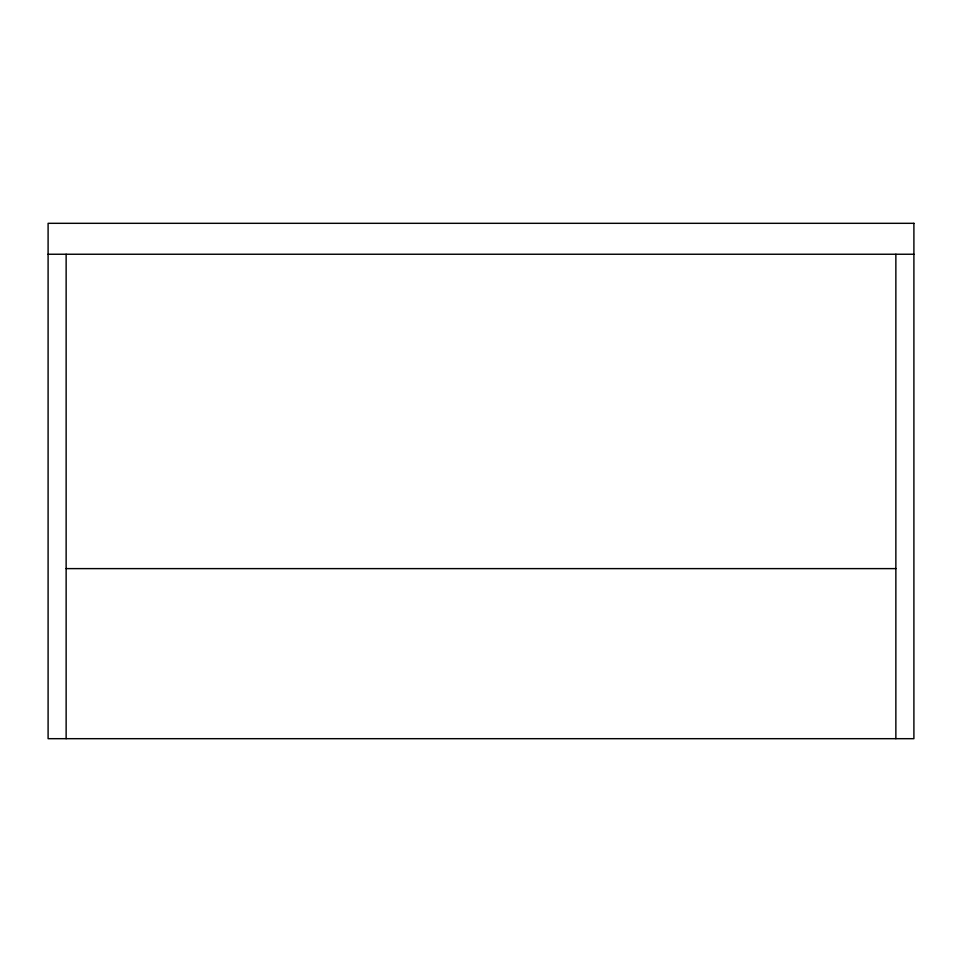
<?xml version="1.0" encoding="UTF-8"?>
<svg xmlns="http://www.w3.org/2000/svg" width="962" height="962" viewBox="0 0 962 962"><rect width="100%" height="100%" fill="white"/><g stroke="black" fill="none" stroke-linecap="round" stroke-linejoin="round"><path stroke-width="1.44" d="M48.1 254.245L913.9 254.245M66.137 568.614L895.862 568.614M895.862 254.245L895.862 738.684M66.137 254.245L66.137 738.684M913.9 223.316L48.1 223.316L48.1 738.684L913.9 738.684L913.9 223.316"/></g></svg>
